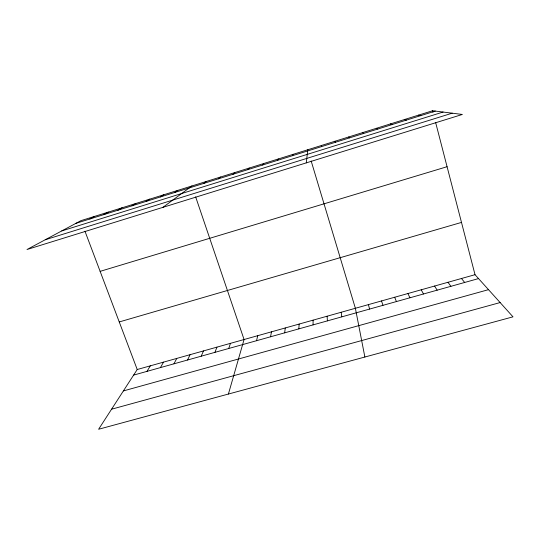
<?xml version="1.0" encoding="UTF-8"?>
<svg xmlns="http://www.w3.org/2000/svg" width="540" height="540" viewBox="0 0 540 540"><rect width="100%" height="100%" fill="white"/><g stroke="black" fill="none" stroke-linecap="round" stroke-linejoin="round"><path stroke-width="0.81" d="M313.079 324.891L313.092 320.146M298.836 328.874L299.147 324.061M306.268 162.878L307.787 149.749M284.668 332.836L285.269 327.956M270.574 336.785L271.465 331.83M256.554 340.706L257.728 335.684M228.407 394.045L244.067 339.518L195.649 196.864M228.731 348.489L230.472 343.339M292.559 155.669L293.031 154.359M214.934 352.35L216.945 347.132M201.204 356.198L203.492 350.912M187.542 360.018L190.1 354.672M173.954 363.818L176.782 358.412M160.434 367.605L163.525 362.131M277.56 160.353L278.357 158.949M146.981 371.365L150.343 365.83M475.025 274.691L137.221 369.515L98.604 429.26L513 316.838L475.025 274.691L435.645 122.546M262.636 165.011L263.756 163.512M247.799 169.648L249.237 168.048M233.044 174.258L234.799 172.564M218.369 178.841L220.435 177.053M203.776 183.398L206.152 181.514M162.925 207.347L191.943 185.956M174.832 192.443L177.809 190.37M160.475 196.925L163.755 194.765M146.198 201.386L149.776 199.138M131.996 205.821L135.864 203.486M117.875 210.229L122.033 207.806M103.829 214.616L108.27 212.112M89.856 218.984L94.581 216.385M432.587 110.741L80.966 220.644L27 249.514L462.375 114.453L432.587 110.741L432.992 112.313M75.958 223.324L435.308 111.078M61.763 230.918L443.084 112.043M45.239 239.753L452.203 113.184M100.13 271.357L447.073 166.705M119.246 321.948L461.491 222.413M133.603 375.111L478.535 278.586M123.383 390.926L488.511 289.656M111.564 409.212L500.135 302.562M418.433 115.162L420.829 115.6M404.359 119.563L406.424 120.103M390.353 123.944L392.087 124.578M376.414 128.297L377.831 129.033M362.549 132.631L363.65 133.461M348.759 136.944L349.542 137.869M461.471 278.492L464.677 282.467M447.984 282.278L450.893 286.322M434.558 286.045L437.171 290.162M421.207 289.798L423.522 293.983M407.909 293.531L409.934 297.783M335.029 141.23L335.509 142.25M394.686 297.243L396.414 301.57M84.962 231.208L137.221 369.515M381.517 300.935L382.968 305.329M311.175 161.021L355.374 308.273L364.871 357.028M368.415 304.614L369.576 309.076M321.374 145.496L321.543 146.617M341.206 312.255L341.786 316.852M327.119 316.211L327.395 320.882"/></g></svg>
